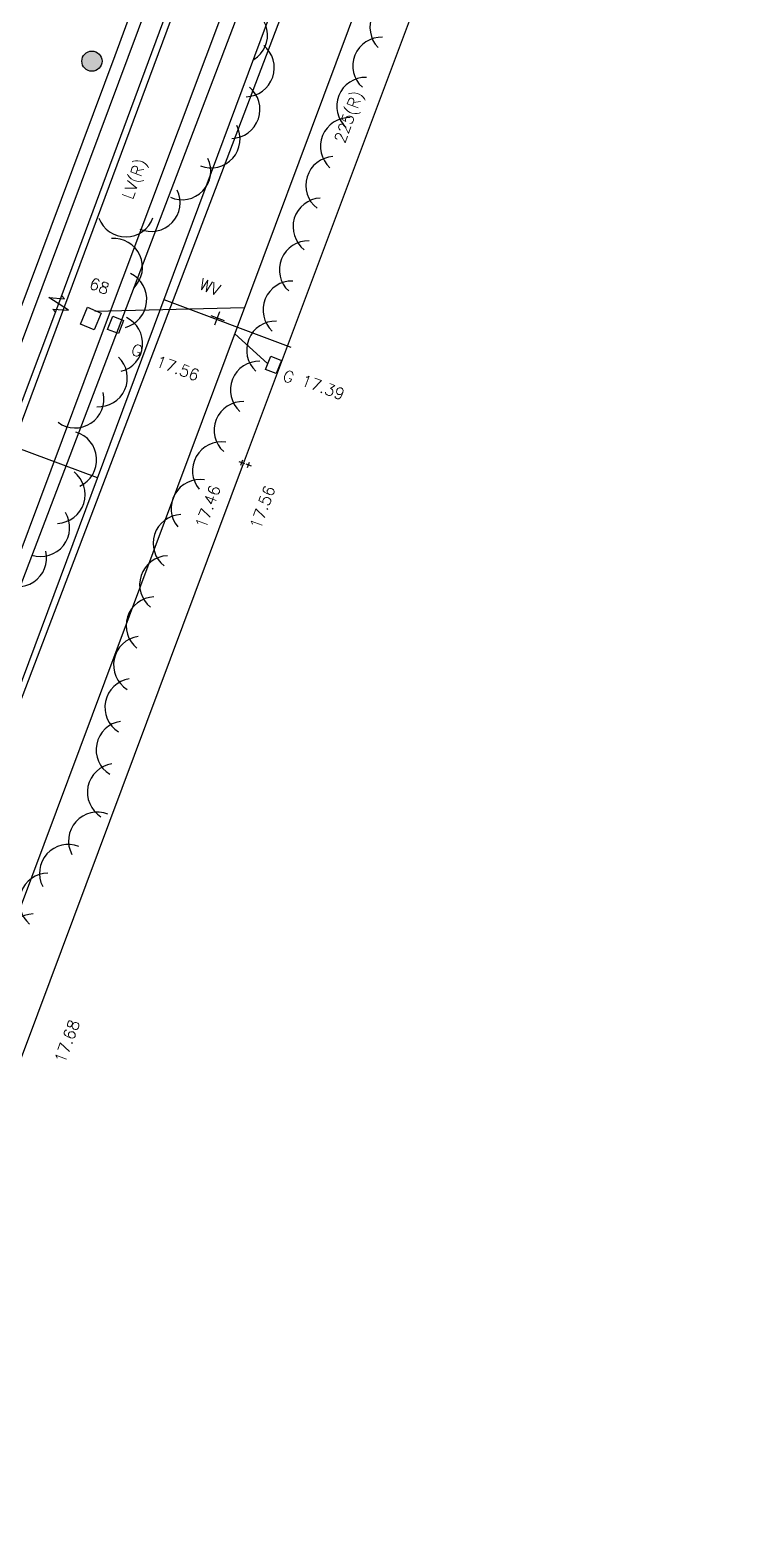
# Model space of a CAD drawing. Header units: millimetres. Extents: x 521005098 to 521837086, y 174609906 to 175681253.
# Drawn here: x 521471702 to 521496642, y 174637008 to 174689188 of the extents above; entities that cross this region are included whole.
import ezdxf

# ---------------------------------------------------------------- set-up
doc = ezdxf.new("R2010")
doc.units = ezdxf.units.MM
doc.header["$LTSCALE"] = 200
for name, color, linetype in [('layout$0$survey$0$BOUNDARY', 8, 'Continuous'), ('layout$0$survey$0$BT', 8, 'Continuous'), ('layout$0$survey$0$CATV', 8, 'Continuous'), ('layout$0$survey$0$ELEC', 8, 'Continuous'), ('layout$0$survey$0$GAS', 8, 'Continuous'), ('layout$0$survey$0$LEVEL', 8, 'Continuous'), ('layout$0$survey$0$MH_NUMBER', 8, 'Continuous'), ('layout$0$survey$0$ROAD', 8, 'Continuous'), ('layout$0$survey$0$SERVICE', 8, 'Continuous'), ('layout$0$survey$0$STORM', 3, 'Continuous'), ('layout$0$survey$0$TEXT_SERVICE', 8, 'Continuous'), ('layout$0$survey$0$VEGETATION', 8, 'Continuous'), ('layout$0$survey$0$WATER', 8, 'Continuous')]:
    doc.layers.add(name, color=color, linetype=linetype)
doc.styles.add('layout$0$survey$0$ROMANS', font='Romans.shx')

# ---------------------------------------------------------------- blocks, each defined once
blk = doc.blocks.new('layout')
at = {"layer": 'layout$0$survey$0$VEGETATION', "linetype": 'Continuous'}
h = blk.add_hatch(color=256, dxfattribs=at)
edge = h.paths.add_edge_path()
edge.add_arc((521457340.4, 174703756.5), 111.4, 0, 360)
edge = h.paths.add_edge_path()
edge.add_arc((521456046.8, 174693519.3), 111.4, 0, 360)
edge = h.paths.add_edge_path()
edge.add_arc((521473849.3, 174688109.1), 350.1, 0, 360)
at = {"layer": 'layout$0$survey$0$BOUNDARY', "linetype": 'Continuous'}
for p, q in [((521474650.4, 174688308.8), (521482225.6, 174708969.2)), ((521462865.1, 174656757.1), (521474650.4, 174688308.8))]:
    blk.add_line(p, q, dxfattribs=at)
at = {"layer": 'layout$0$survey$0$BT', "linetype": 'Continuous', "flags": 128}
blk.add_lwpolyline([(521462408.7, 174654273), (521504176.2, 174766131)], dxfattribs=at)
at = {"layer": 'layout$0$survey$0$CATV', "linetype": 'Continuous', "flags": 128}
blk.add_lwpolyline([(521492829.5, 174733328.8), (521451182.9, 174621134.1)], dxfattribs=at)
at = {"layer": 'layout$0$survey$0$ELEC'}
for p, q in [((521472351.3, 174679904.7), (521472893.8, 174679864)), ((521473037.8, 174679463.9), (521472351.3, 174679904.7)), ((521472893.8, 174679864), (521472803.9, 174679963.6)), ((521472585.2, 174679405), (521472495.3, 174679504.6)), ((521472495.3, 174679504.6), (521473037.8, 174679463.9))]:
    blk.add_line(p, q, dxfattribs=at)
at = {"layer": 'layout$0$survey$0$ELEC', "linetype": 'Continuous', "flags": 128}
blk.add_lwpolyline([(521453938.2, 174630117.5), (521462845.3, 174653514.2), (521472659.9, 174679603.6), (521492455.2, 174733023.9), (521508326.3, 174775119.3), (521529431.5, 174832060.3), (521564628.2, 174926839.4)], dxfattribs=at)
at = {"layer": 'layout$0$survey$0$GAS', "linetype": 'Continuous', "flags": 128}
for points in [[(521452776.1, 174620443.1), (521465925.3, 174655615.4), (521487844.9, 174713206.3), (521515170.5, 174786610), (521539921.2, 174853278.6), (521583151.6, 174969608), (521602538.7, 175021130.6)], [(521454084.6, 174619873.7), (521467233.8, 174655045.9), (521489153.5, 174712636.8), (521516479.1, 174786040.6), (521541229.7, 174852709.2), (521584460.2, 174969038.6), (521603847.2, 175020561.1)]]:
    blk.add_lwpolyline(points, dxfattribs=at)
at = {"layer": 'layout$0$survey$0$LEVEL', "flags": 128}
for points in [[(521478950.7, 174674221.6), (521479138.1, 174674151.8)], [(521479009.5, 174674093), (521479079.3, 174674280.4)], [(521479184.9, 174674134.4), (521479372.4, 174674064.6)], [(521479243.8, 174674005.8), (521479313.6, 174674193.2)]]:
    blk.add_lwpolyline(points, dxfattribs=at)
at = {"layer": 'layout$0$survey$0$ROAD', "linetype": 'Continuous', "flags": 128}
for points in [[(521458998.2, 174620502.2), (521464340.4, 174634734.1), (521471543.8, 174653904), (521479105.8, 174674151.3), (521487334.6, 174696088.7), (521494653.2, 174715604.4), (521501832.8, 174734832.1), (521509255.2, 174754796.2), (521518544.7, 174779628.9), (521526408.1, 174800872.4), (521534508.3, 174822705.3), (521542913.9, 174845337.3), (521550827.2, 174866665.8), (521557707.1, 174885238.5), (521566400.8, 174908600.7), (521582455, 174951875.1), (521598951.3, 174996297.6), (521607513.5, 175019356.9)], [(521491259.9, 174724135.4), (521489195.1, 174718593.4), (521481640.4, 174698489.8), (521473959.9, 174678035.2), (521466258.8, 174657451.3), (521459876.1, 174640511.3)]]:
    blk.add_lwpolyline(points, dxfattribs=at)
at = {"layer": 'layout$0$survey$0$SERVICE'}
for p, q in [((521477968.1, 174679281.8), (521478436.6, 174679107.3)), ((521478115.1, 174678960.3), (521478289.6, 174679428.8))]:
    blk.add_line(p, q, dxfattribs=at)
at = {"layer": 'layout$0$survey$0$SERVICE', "linetype": 'Continuous', "flags": 128}
for points in [[(521473692.3, 174679569.8), (521474172.3, 174679369.8), (521473930, 174678788.3), (521473450, 174678988.3)], [(521474764.3, 174678656.4), (521474392.1, 174678802.9), (521474571.5, 174679258.9), (521474943.7, 174679112.4)], [(521480242.5, 174677267.7), (521479870.3, 174677414.2), (521480049.8, 174677870.1), (521480422, 174677723.7)]]:
    blk.add_lwpolyline(points, close=True, dxfattribs=at)
at = {"layer": 'layout$0$survey$0$STORM', "linetype": 'Continuous', "flags": 128}
for points in [[(521509746.3, 174761457.9), (521456539.6, 174619114.3)], [(521473945.9, 174679438.9), (521479134.9, 174679563.4)], [(521479947.2, 174677609.5), (521478798.5, 174678663.4)]]:
    blk.add_lwpolyline(points, dxfattribs=at)
at = {"layer": 'layout$0$survey$0$VEGETATION', "linetype": 'Continuous'}
blk.add_circle((521473849.3, 174688109.1), 350.1, dxfattribs=at)
for centre, start, end in [((521484494, 174689279), 84.92494, 224.19667), ((521478939.5, 174689013.8), 301.96209, 81.23382), ((521479174.9, 174687876.6), 271.4108, 50.68253), ((521483902.9, 174687942.2), 88.45233, 227.72406), ((521483341.7, 174686546.9), 88.45233, 227.72406), ((521478678.3, 174686430.7), 271.4108, 50.68253), ((521482780.5, 174685151.7), 88.45233, 227.72406), ((521477987.7, 174685410.2), 248.42784, 27.69957), ((521476971.4, 174684300.8), 246.37611, 25.64784), ((521482268.1, 174683798.9), 93.24496, 232.51669), ((521475909.6, 174683200.8), 246.37611, 25.64784), ((521481825.4, 174682361.7), 93.24496, 232.51669), ((521475024.1, 174683014.7), 200.78399, 340.05572), ((521474602, 174680956.9), 314.95849, 94.23022), ((521481351.3, 174680872.4), 88.17589, 227.44762), ((521474751.2, 174679838.1), 284.96814, 64.23987), ((521480783.4, 174679479.8), 88.17589, 227.44762), ((521474607.5, 174678316), 284.96814, 64.23987), ((521480215.4, 174678087.3), 88.17589, 227.44762), ((521474076.6, 174677118.9), 266.47079, 45.74252), ((521479652.2, 174676696.7), 88.47141, 227.74314), ((521473264, 174676383.9), 233.6707, 12.94243), ((521479091.4, 174675301.2), 88.47141, 227.74314), ((521473014.6, 174674275.8), 294.5778, 73.84953), ((521478337.1, 174673898.7), 80.7733, 220.04503), ((521472610.7, 174673068.9), 272.73548, 52.00721), ((521477594.5, 174672590.9), 80.7733, 220.04503), ((521472075.9, 174671924.7), 252.00301, 31.27474), ((521476972.1, 174671376.8), 92.20297, 231.4747), ((521471277.4, 174670875.8), 233.89724, 13.16897), ((521476503.4, 174669947.8), 92.20297, 231.4747), ((521476034.6, 174668518.8), 92.20297, 231.4747), ((521475599.4, 174667160.6), 98.74509, 238.01682), ((521475296.5, 174665687.5), 98.74509, 238.01682), ((521474993.6, 174664214.4), 98.74509, 238.01682), ((521474690.7, 174662741.4), 98.74509, 238.01682), ((521474034.4, 174661051.1), 68.35793, 207.62966), ((521473028, 174659933.6), 68.35793, 207.62966), ((521472331.5, 174658932.8), 90.54456, 229.81629), ((521471821.6, 174657518), 90.54456, 229.81629)]:
    blk.add_arc(centre, 1000, start, end, dxfattribs=at)
at = {"layer": 'layout$0$survey$0$WATER', "linetype": 'Continuous', "flags": 128}
for points in [[(521603361.6, 175020830), (521457902.3, 174630344.4), (521460680.1, 174629309.7)], [(521476337.7, 174679834.2), (521480751.5, 174678190.7)], [(521474035.7, 174673654.3), (521470587.4, 174674938.3)]]:
    blk.add_lwpolyline(points, dxfattribs=at)
at = {"layer": 'layout$0$survey$0$ELEC', "linetype": 'Continuous', "style": 'layout$0$survey$0$ROMANS'}
blk.add_text('LV(R)', height=400, rotation=69.57696, dxfattribs=at).set_placement((521475252.9, 174683279.4))
at = {"layer": 'layout$0$survey$0$LEVEL', "style": 'layout$0$survey$0$ROMANS'}
for s, rotation, p in [('17.56', 339.57696, (521476032.2, 174677532.8)), ('17.39', 339.57696, (521481074.6, 174676874.6)), ('17.46', 69.57696, (521477787.4, 174671856.4)), ('17.56', 69.57696, (521479685.5, 174671836.4)), ('17.68', 69.57696, (521472904.4, 174653308.2))]:
    blk.add_text(s, height=400, rotation=rotation, dxfattribs=at).set_placement(p)
at = {"layer": 'layout$0$survey$0$MH_NUMBER', "linetype": 'Continuous', "style": 'layout$0$survey$0$ROMANS'}
blk.add_text('68', height=400, rotation=339.57696, dxfattribs=at).set_placement((521473716.9, 174680237.1))
at = {"layer": 'layout$0$survey$0$STORM', "linetype": 'Continuous', "style": 'layout$0$survey$0$ROMANS'}
blk.add_text('225(R)', height=400, rotation=69.57696, dxfattribs=at).set_placement((521482613, 174685232.1))
at = {"layer": 'layout$0$survey$0$TEXT_SERVICE', "linetype": 'Continuous', "style": 'layout$0$survey$0$ROMANS'}
for s, p in [('WV', (521477537.4, 174680211.4)), ('G', (521475170.5, 174677950.2)), ('G', (521480429.9, 174677037.6))]:
    blk.add_text(s, height=400, rotation=339.57696, dxfattribs=at).set_placement(p)

msp = doc.modelspace()

# ---------------------------------------------------------------- block references
msp.add_blockref('layout', (0, 0))

doc.saveas('drawing.dxf')
